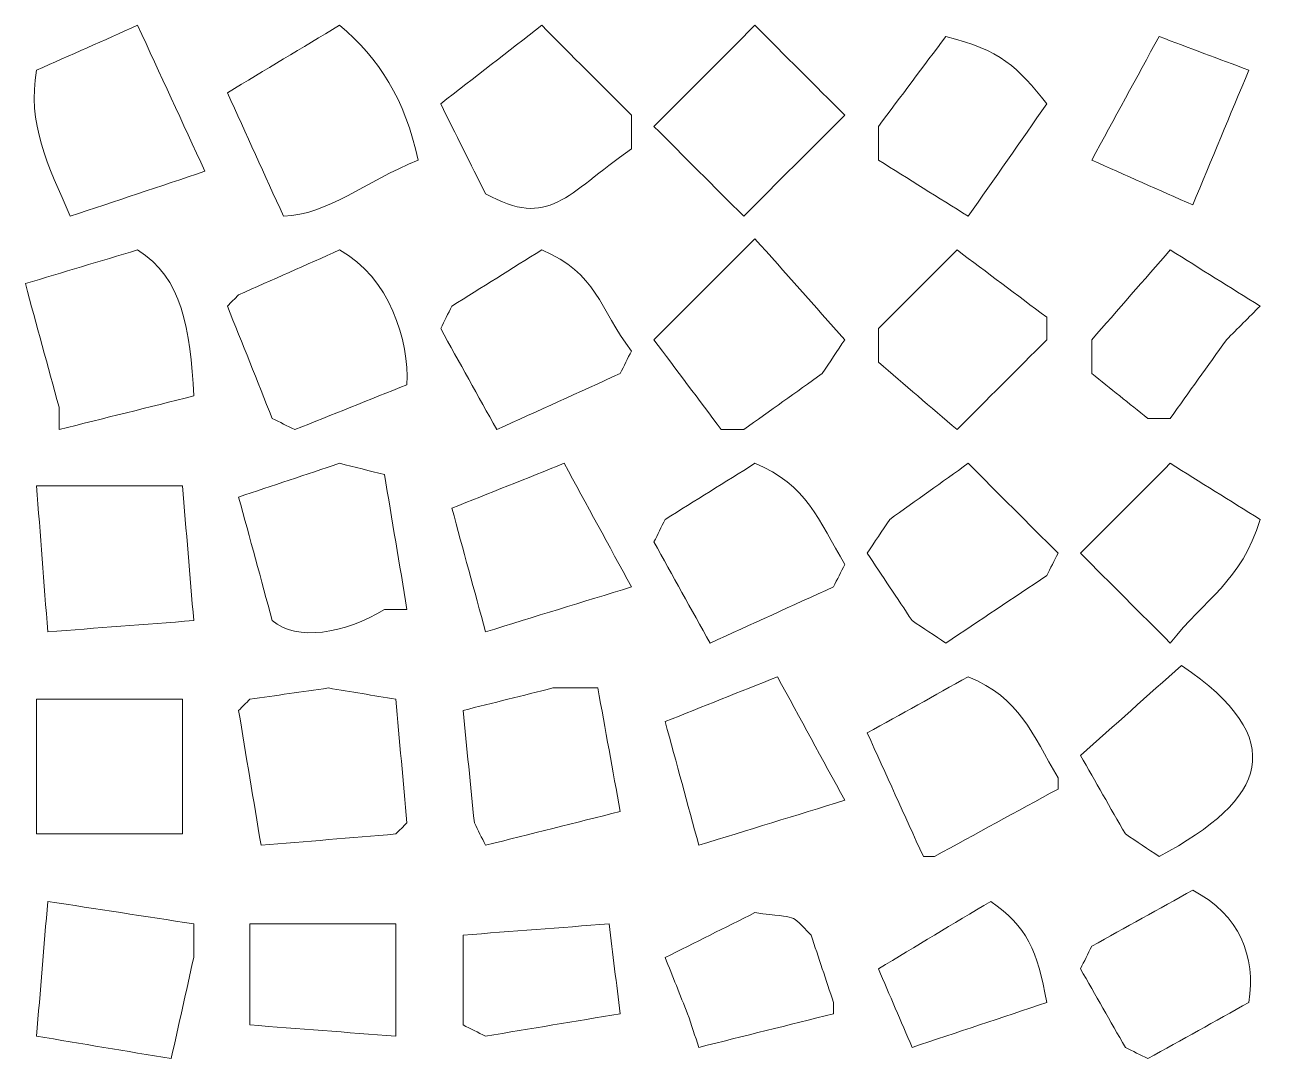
# Model space of a CAD drawing. Extents: x 69 to 542, y -750 to -43.
# Drawn here: x 297.9 to 410.7, y -307.3 to -215.3 of the extents above; entities that cross this region are included whole.
import ezdxf

# ---------------------------------------------------------------- set-up
doc = ezdxf.new("R2010")
doc.units = 0
doc.header["$MEASUREMENT"] = 0
doc.layers.add('Layer 1', color=7, linetype='Continuous', lineweight=0)

msp = doc.modelspace()

# ---------------------------------------------------------------- linework, layer by layer
at = {"layer": 'Layer 1', "color": 240, "lineweight": 18, "true_color": 0xed1c24}
for points, knots in [([(307.94, -215.33), (309.94, -219.67), (311.94, -224), (313.94, -228.33), (309.94, -229.67), (305.94, -231), (301.94, -232.33), (299.96, -227.82), (298.08, -224.04), (298.94, -219.33), (301.94, -218), (304.94, -216.67), (307.94, -215.33)], [0, 0, 0, 0, 1, 1, 1, 2, 2, 2, 3, 3, 3, 4, 4, 4, 4]), ([(307.94, -215.33), (309.94, -219.67), (311.94, -224), (313.94, -228.33), (309.94, -229.67), (305.94, -231), (301.94, -232.33), (299.96, -227.82), (298.08, -224.04), (298.94, -219.33), (301.94, -218), (304.94, -216.67), (307.94, -215.33)], [0, 0, 0, 0, 1, 1, 1, 2, 2, 2, 3, 3, 3, 4, 4, 4, 4]), ([(307.94, -215.33), (309.94, -219.67), (311.94, -224), (313.94, -228.33), (309.94, -229.67), (305.94, -231), (301.94, -232.33), (299.96, -227.82), (298.08, -224.04), (298.94, -219.33), (301.94, -218), (304.94, -216.67), (307.94, -215.33)], [0, 0, 0, 0, 1, 1, 1, 2, 2, 2, 3, 3, 3, 4, 4, 4, 4]), ([(325.94, -215.33), (329.51, -218.32), (331.74, -221.91), (332.94, -227.33), (328.15, -229.27), (324.89, -232.2), (320.94, -232.33), (319.27, -228.67), (317.6, -225), (315.94, -221.33), (319.27, -219.33), (322.6, -217.33), (325.94, -215.33)], [0, 0, 0, 0, 1, 1, 1, 2, 2, 2, 3, 3, 3, 4, 4, 4, 4]), ([(325.94, -215.33), (329.51, -218.32), (331.74, -221.91), (332.94, -227.33), (328.15, -229.27), (324.89, -232.2), (320.94, -232.33), (319.27, -228.67), (317.6, -225), (315.94, -221.33), (319.27, -219.33), (322.6, -217.33), (325.94, -215.33)], [0, 0, 0, 0, 1, 1, 1, 2, 2, 2, 3, 3, 3, 4, 4, 4, 4]), ([(325.94, -215.33), (329.51, -218.32), (331.74, -221.91), (332.94, -227.33), (328.15, -229.27), (324.89, -232.2), (320.94, -232.33), (319.27, -228.67), (317.6, -225), (315.94, -221.33), (319.27, -219.33), (322.6, -217.33), (325.94, -215.33)], [0, 0, 0, 0, 1, 1, 1, 2, 2, 2, 3, 3, 3, 4, 4, 4, 4]), ([(343.94, -215.33), (346.6, -218), (349.27, -220.67), (351.94, -223.33), (351.94, -224.33), (351.94, -225.33), (351.94, -226.33), (346.02, -230.46), (344.68, -233.47), (338.94, -230.33), (337.6, -227.67), (336.27, -225), (334.94, -222.33), (337.94, -220), (340.94, -217.67), (343.94, -215.33)], [0, 0, 0, 0, 1, 1, 1, 2, 2, 2, 3, 3, 3, 4, 4, 4, 5, 5, 5, 5]), ([(343.94, -215.33), (346.6, -218), (349.27, -220.67), (351.94, -223.33), (351.94, -224.33), (351.94, -225.33), (351.94, -226.33), (346.02, -230.46), (344.68, -233.47), (338.94, -230.33), (337.6, -227.67), (336.27, -225), (334.94, -222.33), (337.94, -220), (340.94, -217.67), (343.94, -215.33)], [0, 0, 0, 0, 1, 1, 1, 2, 2, 2, 3, 3, 3, 4, 4, 4, 5, 5, 5, 5]), ([(343.94, -215.33), (346.6, -218), (349.27, -220.67), (351.94, -223.33), (351.94, -224.33), (351.94, -225.33), (351.94, -226.33), (346.02, -230.46), (344.68, -233.47), (338.94, -230.33), (337.6, -227.67), (336.27, -225), (334.94, -222.33), (337.94, -220), (340.94, -217.67), (343.94, -215.33)], [0, 0, 0, 0, 1, 1, 1, 2, 2, 2, 3, 3, 3, 4, 4, 4, 5, 5, 5, 5]), ([(362.94, -215.33), (365.6, -218), (368.27, -220.67), (370.94, -223.33), (367.94, -226.33), (364.94, -229.33), (361.94, -232.33), (359.27, -229.67), (356.6, -227), (353.94, -224.33), (356.94, -221.33), (359.94, -218.33), (362.94, -215.33)], [0, 0, 0, 0, 1, 1, 1, 2, 2, 2, 3, 3, 3, 4, 4, 4, 4]), ([(362.94, -215.33), (365.6, -218), (368.27, -220.67), (370.94, -223.33), (367.94, -226.33), (364.94, -229.33), (361.94, -232.33), (359.27, -229.67), (356.6, -227), (353.94, -224.33), (356.94, -221.33), (359.94, -218.33), (362.94, -215.33)], [0, 0, 0, 0, 1, 1, 1, 2, 2, 2, 3, 3, 3, 4, 4, 4, 4]), ([(362.94, -215.33), (365.6, -218), (368.27, -220.67), (370.94, -223.33), (367.94, -226.33), (364.94, -229.33), (361.94, -232.33), (359.27, -229.67), (356.6, -227), (353.94, -224.33), (356.94, -221.33), (359.94, -218.33), (362.94, -215.33)], [0, 0, 0, 0, 1, 1, 1, 2, 2, 2, 3, 3, 3, 4, 4, 4, 4]), ([(379.94, -216.33), (384.74, -217.5), (386.41, -219.07), (388.94, -222.33), (386.6, -225.67), (384.27, -229), (381.94, -232.33), (379.27, -230.67), (376.6, -229), (373.94, -227.33), (373.94, -226.33), (373.94, -225.33), (373.94, -224.33), (375.94, -221.67), (377.94, -219), (379.94, -216.33)], [0, 0, 0, 0, 1, 1, 1, 2, 2, 2, 3, 3, 3, 4, 4, 4, 5, 5, 5, 5]), ([(379.94, -216.33), (384.74, -217.5), (386.41, -219.07), (388.94, -222.33), (386.6, -225.67), (384.27, -229), (381.94, -232.33), (379.27, -230.67), (376.6, -229), (373.94, -227.33), (373.94, -226.33), (373.94, -225.33), (373.94, -224.33), (375.94, -221.67), (377.94, -219), (379.94, -216.33)], [0, 0, 0, 0, 1, 1, 1, 2, 2, 2, 3, 3, 3, 4, 4, 4, 5, 5, 5, 5]), ([(379.94, -216.33), (384.74, -217.5), (386.41, -219.07), (388.94, -222.33), (386.6, -225.67), (384.27, -229), (381.94, -232.33), (379.27, -230.67), (376.6, -229), (373.94, -227.33), (373.94, -226.33), (373.94, -225.33), (373.94, -224.33), (375.94, -221.67), (377.94, -219), (379.94, -216.33)], [0, 0, 0, 0, 1, 1, 1, 2, 2, 2, 3, 3, 3, 4, 4, 4, 5, 5, 5, 5]), ([(398.94, -216.33), (401.6, -217.33), (404.27, -218.33), (406.94, -219.33), (405.27, -223.33), (403.6, -227.33), (401.94, -231.33), (398.94, -230), (395.94, -228.67), (392.94, -227.33), (394.94, -223.67), (396.94, -220), (398.94, -216.33)], [0, 0, 0, 0, 1, 1, 1, 2, 2, 2, 3, 3, 3, 4, 4, 4, 4]), ([(398.94, -216.33), (401.6, -217.33), (404.27, -218.33), (406.94, -219.33), (405.27, -223.33), (403.6, -227.33), (401.94, -231.33), (398.94, -230), (395.94, -228.67), (392.94, -227.33), (394.94, -223.67), (396.94, -220), (398.94, -216.33)], [0, 0, 0, 0, 1, 1, 1, 2, 2, 2, 3, 3, 3, 4, 4, 4, 4]), ([(398.94, -216.33), (401.6, -217.33), (404.27, -218.33), (406.94, -219.33), (405.27, -223.33), (403.6, -227.33), (401.94, -231.33), (398.94, -230), (395.94, -228.67), (392.94, -227.33), (394.94, -223.67), (396.94, -220), (398.94, -216.33)], [0, 0, 0, 0, 1, 1, 1, 2, 2, 2, 3, 3, 3, 4, 4, 4, 4]), ([(362.94, -234.33), (365.6, -237.33), (368.27, -240.33), (370.94, -243.33), (370.27, -244.33), (369.6, -245.33), (368.94, -246.33), (366.6, -248), (364.27, -249.67), (361.94, -251.33), (361.27, -251.33), (360.6, -251.33), (359.94, -251.33), (357.94, -248.67), (355.94, -246), (353.94, -243.33), (356.94, -240.33), (359.94, -237.33), (362.94, -234.33)], [0, 0, 0, 0, 1, 1, 1, 2, 2, 2, 3, 3, 3, 4, 4, 4, 5, 5, 5, 6, 6, 6, 6]), ([(362.94, -234.33), (365.6, -237.33), (368.27, -240.33), (370.94, -243.33), (370.27, -244.33), (369.6, -245.33), (368.94, -246.33), (366.6, -248), (364.27, -249.67), (361.94, -251.33), (361.27, -251.33), (360.6, -251.33), (359.94, -251.33), (357.94, -248.67), (355.94, -246), (353.94, -243.33), (356.94, -240.33), (359.94, -237.33), (362.94, -234.33)], [0, 0, 0, 0, 1, 1, 1, 2, 2, 2, 3, 3, 3, 4, 4, 4, 5, 5, 5, 6, 6, 6, 6]), ([(362.94, -234.33), (365.6, -237.33), (368.27, -240.33), (370.94, -243.33), (370.27, -244.33), (369.6, -245.33), (368.94, -246.33), (366.6, -248), (364.27, -249.67), (361.94, -251.33), (361.27, -251.33), (360.6, -251.33), (359.94, -251.33), (357.94, -248.67), (355.94, -246), (353.94, -243.33), (356.94, -240.33), (359.94, -237.33), (362.94, -234.33)], [0, 0, 0, 0, 1, 1, 1, 2, 2, 2, 3, 3, 3, 4, 4, 4, 5, 5, 5, 6, 6, 6, 6]), ([(307.94, -235.33), (311.92, -237.81), (312.63, -242.37), (312.94, -248.33), (308.94, -249.33), (304.94, -250.33), (300.94, -251.33), (300.94, -250.67), (300.94, -250), (300.94, -249.33), (299.94, -245.67), (298.94, -242), (297.94, -238.33), (301.27, -237.33), (304.6, -236.33), (307.94, -235.33)], [0, 0, 0, 0, 1, 1, 1, 2, 2, 2, 3, 3, 3, 4, 4, 4, 5, 5, 5, 5]), ([(307.94, -235.33), (311.92, -237.81), (312.63, -242.37), (312.94, -248.33), (308.94, -249.33), (304.94, -250.33), (300.94, -251.33), (300.94, -250.67), (300.94, -250), (300.94, -249.33), (299.94, -245.67), (298.94, -242), (297.94, -238.33), (301.27, -237.33), (304.6, -236.33), (307.94, -235.33)], [0, 0, 0, 0, 1, 1, 1, 2, 2, 2, 3, 3, 3, 4, 4, 4, 5, 5, 5, 5]), ([(307.94, -235.33), (311.92, -237.81), (312.63, -242.37), (312.94, -248.33), (308.94, -249.33), (304.94, -250.33), (300.94, -251.33), (300.94, -250.67), (300.94, -250), (300.94, -249.33), (299.94, -245.67), (298.94, -242), (297.94, -238.33), (301.27, -237.33), (304.6, -236.33), (307.94, -235.33)], [0, 0, 0, 0, 1, 1, 1, 2, 2, 2, 3, 3, 3, 4, 4, 4, 5, 5, 5, 5]), ([(325.94, -235.33), (330.38, -237.74), (332.13, -243.45), (331.94, -247.33), (328.6, -248.67), (325.27, -250), (321.94, -251.33), (321.27, -251), (320.6, -250.67), (319.94, -250.33), (318.6, -247), (317.27, -243.67), (315.94, -240.33), (316.27, -240), (316.6, -239.67), (316.94, -239.33), (319.94, -238), (322.94, -236.67), (325.94, -235.33)], [0, 0, 0, 0, 1, 1, 1, 2, 2, 2, 3, 3, 3, 4, 4, 4, 5, 5, 5, 6, 6, 6, 6]), ([(325.94, -235.33), (330.38, -237.74), (332.13, -243.45), (331.94, -247.33), (328.6, -248.67), (325.27, -250), (321.94, -251.33), (321.27, -251), (320.6, -250.67), (319.94, -250.33), (318.6, -247), (317.27, -243.67), (315.94, -240.33), (316.27, -240), (316.6, -239.67), (316.94, -239.33), (319.94, -238), (322.94, -236.67), (325.94, -235.33)], [0, 0, 0, 0, 1, 1, 1, 2, 2, 2, 3, 3, 3, 4, 4, 4, 5, 5, 5, 6, 6, 6, 6]), ([(325.94, -235.33), (330.38, -237.74), (332.13, -243.45), (331.94, -247.33), (328.6, -248.67), (325.27, -250), (321.94, -251.33), (321.27, -251), (320.6, -250.67), (319.94, -250.33), (318.6, -247), (317.27, -243.67), (315.94, -240.33), (316.27, -240), (316.6, -239.67), (316.94, -239.33), (319.94, -238), (322.94, -236.67), (325.94, -235.33)], [0, 0, 0, 0, 1, 1, 1, 2, 2, 2, 3, 3, 3, 4, 4, 4, 5, 5, 5, 6, 6, 6, 6]), ([(343.94, -235.33), (348.86, -237.38), (349.06, -240.54), (351.94, -244.33), (351.6, -245), (351.27, -245.67), (350.94, -246.33), (347.27, -248), (343.6, -249.67), (339.94, -251.33), (338.27, -248.33), (336.6, -245.33), (334.94, -242.33), (335.27, -241.67), (335.6, -241), (335.94, -240.33), (338.6, -238.67), (341.27, -237), (343.94, -235.33)], [0, 0, 0, 0, 1, 1, 1, 2, 2, 2, 3, 3, 3, 4, 4, 4, 5, 5, 5, 6, 6, 6, 6]), ([(343.94, -235.33), (348.86, -237.38), (349.06, -240.54), (351.94, -244.33), (351.6, -245), (351.27, -245.67), (350.94, -246.33), (347.27, -248), (343.6, -249.67), (339.94, -251.33), (338.27, -248.33), (336.6, -245.33), (334.94, -242.33), (335.27, -241.67), (335.6, -241), (335.94, -240.33), (338.6, -238.67), (341.27, -237), (343.94, -235.33)], [0, 0, 0, 0, 1, 1, 1, 2, 2, 2, 3, 3, 3, 4, 4, 4, 5, 5, 5, 6, 6, 6, 6]), ([(343.94, -235.33), (348.86, -237.38), (349.06, -240.54), (351.94, -244.33), (351.6, -245), (351.27, -245.67), (350.94, -246.33), (347.27, -248), (343.6, -249.67), (339.94, -251.33), (338.27, -248.33), (336.6, -245.33), (334.94, -242.33), (335.27, -241.67), (335.6, -241), (335.94, -240.33), (338.6, -238.67), (341.27, -237), (343.94, -235.33)], [0, 0, 0, 0, 1, 1, 1, 2, 2, 2, 3, 3, 3, 4, 4, 4, 5, 5, 5, 6, 6, 6, 6]), ([(380.94, -235.33), (383.6, -237.33), (386.27, -239.33), (388.94, -241.33), (388.94, -242), (388.94, -242.67), (388.94, -243.33), (386.27, -246), (383.6, -248.67), (380.94, -251.33), (378.6, -249.33), (376.27, -247.33), (373.94, -245.33), (373.94, -245), (373.94, -244.67), (373.94, -244.33), (373.94, -243.67), (373.94, -243), (373.94, -242.33), (376.27, -240), (378.6, -237.67), (380.94, -235.33)], [0, 0, 0, 0, 1, 1, 1, 2, 2, 2, 3, 3, 3, 4, 4, 4, 5, 5, 5, 6, 6, 6, 7, 7, 7, 7]), ([(380.94, -235.33), (383.6, -237.33), (386.27, -239.33), (388.94, -241.33), (388.94, -242), (388.94, -242.67), (388.94, -243.33), (386.27, -246), (383.6, -248.67), (380.94, -251.33), (378.6, -249.33), (376.27, -247.33), (373.94, -245.33), (373.94, -245), (373.94, -244.67), (373.94, -244.33), (373.94, -243.67), (373.94, -243), (373.94, -242.33), (376.27, -240), (378.6, -237.67), (380.94, -235.33)], [0, 0, 0, 0, 1, 1, 1, 2, 2, 2, 3, 3, 3, 4, 4, 4, 5, 5, 5, 6, 6, 6, 7, 7, 7, 7]), ([(380.94, -235.33), (383.6, -237.33), (386.27, -239.33), (388.94, -241.33), (388.94, -242), (388.94, -242.67), (388.94, -243.33), (386.27, -246), (383.6, -248.67), (380.94, -251.33), (378.6, -249.33), (376.27, -247.33), (373.94, -245.33), (373.94, -245), (373.94, -244.67), (373.94, -244.33), (373.94, -243.67), (373.94, -243), (373.94, -242.33), (376.27, -240), (378.6, -237.67), (380.94, -235.33)], [0, 0, 0, 0, 1, 1, 1, 2, 2, 2, 3, 3, 3, 4, 4, 4, 5, 5, 5, 6, 6, 6, 7, 7, 7, 7]), ([(399.94, -235.33), (402.6, -237), (405.27, -238.67), (407.94, -240.33), (406.94, -241.33), (405.94, -242.33), (404.94, -243.33), (403.27, -245.67), (401.6, -248), (399.94, -250.33), (399.27, -250.33), (398.6, -250.33), (397.94, -250.33), (396.27, -249), (394.6, -247.67), (392.94, -246.33), (392.94, -245.33), (392.94, -244.33), (392.94, -243.33), (395.27, -240.67), (397.6, -238), (399.94, -235.33)], [0, 0, 0, 0, 1, 1, 1, 2, 2, 2, 3, 3, 3, 4, 4, 4, 5, 5, 5, 6, 6, 6, 7, 7, 7, 7]), ([(399.94, -235.33), (402.6, -237), (405.27, -238.67), (407.94, -240.33), (406.94, -241.33), (405.94, -242.33), (404.94, -243.33), (403.27, -245.67), (401.6, -248), (399.94, -250.33), (399.27, -250.33), (398.6, -250.33), (397.94, -250.33), (396.27, -249), (394.6, -247.67), (392.94, -246.33), (392.94, -245.33), (392.94, -244.33), (392.94, -243.33), (395.27, -240.67), (397.6, -238), (399.94, -235.33)], [0, 0, 0, 0, 1, 1, 1, 2, 2, 2, 3, 3, 3, 4, 4, 4, 5, 5, 5, 6, 6, 6, 7, 7, 7, 7]), ([(399.94, -235.33), (402.6, -237), (405.27, -238.67), (407.94, -240.33), (406.94, -241.33), (405.94, -242.33), (404.94, -243.33), (403.27, -245.67), (401.6, -248), (399.94, -250.33), (399.27, -250.33), (398.6, -250.33), (397.94, -250.33), (396.27, -249), (394.6, -247.67), (392.94, -246.33), (392.94, -245.33), (392.94, -244.33), (392.94, -243.33), (395.27, -240.67), (397.6, -238), (399.94, -235.33)], [0, 0, 0, 0, 1, 1, 1, 2, 2, 2, 3, 3, 3, 4, 4, 4, 5, 5, 5, 6, 6, 6, 7, 7, 7, 7]), ([(325.94, -254.33), (327.27, -254.67), (328.6, -255), (329.94, -255.33), (330.6, -259.33), (331.27, -263.33), (331.94, -267.33), (331.27, -267.33), (330.6, -267.33), (329.94, -267.33), (326.33, -269.53), (322.12, -270.19), (319.94, -268.33), (318.94, -264.67), (317.94, -261), (316.94, -257.33), (319.94, -256.33), (322.94, -255.33), (325.94, -254.33)], [0, 0, 0, 0, 1, 1, 1, 2, 2, 2, 3, 3, 3, 4, 4, 4, 5, 5, 5, 6, 6, 6, 6]), ([(325.94, -254.33), (327.27, -254.67), (328.6, -255), (329.94, -255.33), (330.6, -259.33), (331.27, -263.33), (331.94, -267.33), (331.27, -267.33), (330.6, -267.33), (329.94, -267.33), (326.33, -269.53), (322.12, -270.19), (319.94, -268.33), (318.94, -264.67), (317.94, -261), (316.94, -257.33), (319.94, -256.33), (322.94, -255.33), (325.94, -254.33)], [0, 0, 0, 0, 1, 1, 1, 2, 2, 2, 3, 3, 3, 4, 4, 4, 5, 5, 5, 6, 6, 6, 6]), ([(325.94, -254.33), (327.27, -254.67), (328.6, -255), (329.94, -255.33), (330.6, -259.33), (331.27, -263.33), (331.94, -267.33), (331.27, -267.33), (330.6, -267.33), (329.94, -267.33), (326.33, -269.53), (322.12, -270.19), (319.94, -268.33), (318.94, -264.67), (317.94, -261), (316.94, -257.33), (319.94, -256.33), (322.94, -255.33), (325.94, -254.33)], [0, 0, 0, 0, 1, 1, 1, 2, 2, 2, 3, 3, 3, 4, 4, 4, 5, 5, 5, 6, 6, 6, 6]), ([(345.94, -254.33), (347.94, -258), (349.94, -261.67), (351.94, -265.33), (347.6, -266.67), (343.27, -268), (338.94, -269.33), (337.94, -265.67), (336.94, -262), (335.94, -258.33), (339.27, -257), (342.6, -255.67), (345.94, -254.33)], [0, 0, 0, 0, 1, 1, 1, 2, 2, 2, 3, 3, 3, 4, 4, 4, 4]), ([(345.94, -254.33), (347.94, -258), (349.94, -261.67), (351.94, -265.33), (347.6, -266.67), (343.27, -268), (338.94, -269.33), (337.94, -265.67), (336.94, -262), (335.94, -258.33), (339.27, -257), (342.6, -255.67), (345.94, -254.33)], [0, 0, 0, 0, 1, 1, 1, 2, 2, 2, 3, 3, 3, 4, 4, 4, 4]), ([(345.94, -254.33), (347.94, -258), (349.94, -261.67), (351.94, -265.33), (347.6, -266.67), (343.27, -268), (338.94, -269.33), (337.94, -265.67), (336.94, -262), (335.94, -258.33), (339.27, -257), (342.6, -255.67), (345.94, -254.33)], [0, 0, 0, 0, 1, 1, 1, 2, 2, 2, 3, 3, 3, 4, 4, 4, 4]), ([(362.94, -254.33), (367.55, -256.21), (368.64, -259.41), (370.94, -263.33), (370.6, -264), (370.27, -264.67), (369.94, -265.33), (366.27, -267), (362.6, -268.67), (358.94, -270.33), (357.27, -267.33), (355.6, -264.33), (353.94, -261.33), (354.27, -260.67), (354.6, -260), (354.94, -259.33), (357.6, -257.67), (360.27, -256), (362.94, -254.33)], [0, 0, 0, 0, 1, 1, 1, 2, 2, 2, 3, 3, 3, 4, 4, 4, 5, 5, 5, 6, 6, 6, 6]), ([(362.94, -254.33), (367.55, -256.21), (368.64, -259.41), (370.94, -263.33), (370.6, -264), (370.27, -264.67), (369.94, -265.33), (366.27, -267), (362.6, -268.67), (358.94, -270.33), (357.27, -267.33), (355.6, -264.33), (353.94, -261.33), (354.27, -260.67), (354.6, -260), (354.94, -259.33), (357.6, -257.67), (360.27, -256), (362.94, -254.33)], [0, 0, 0, 0, 1, 1, 1, 2, 2, 2, 3, 3, 3, 4, 4, 4, 5, 5, 5, 6, 6, 6, 6]), ([(362.94, -254.33), (367.55, -256.21), (368.64, -259.41), (370.94, -263.33), (370.6, -264), (370.27, -264.67), (369.94, -265.33), (366.27, -267), (362.6, -268.67), (358.94, -270.33), (357.27, -267.33), (355.6, -264.33), (353.94, -261.33), (354.27, -260.67), (354.6, -260), (354.94, -259.33), (357.6, -257.67), (360.27, -256), (362.94, -254.33)], [0, 0, 0, 0, 1, 1, 1, 2, 2, 2, 3, 3, 3, 4, 4, 4, 5, 5, 5, 6, 6, 6, 6]), ([(381.94, -254.33), (384.6, -257), (387.27, -259.67), (389.94, -262.33), (389.6, -263), (389.27, -263.67), (388.94, -264.33), (385.94, -266.33), (382.94, -268.33), (379.94, -270.33), (378.94, -269.67), (377.94, -269), (376.94, -268.33), (375.6, -266.33), (374.27, -264.33), (372.94, -262.33), (373.6, -261.33), (374.27, -260.33), (374.94, -259.33), (377.27, -257.67), (379.6, -256), (381.94, -254.33)], [0, 0, 0, 0, 1, 1, 1, 2, 2, 2, 3, 3, 3, 4, 4, 4, 5, 5, 5, 6, 6, 6, 7, 7, 7, 7]), ([(381.94, -254.33), (384.6, -257), (387.27, -259.67), (389.94, -262.33), (389.6, -263), (389.27, -263.67), (388.94, -264.33), (385.94, -266.33), (382.94, -268.33), (379.94, -270.33), (378.94, -269.67), (377.94, -269), (376.94, -268.33), (375.6, -266.33), (374.27, -264.33), (372.94, -262.33), (373.6, -261.33), (374.27, -260.33), (374.94, -259.33), (377.27, -257.67), (379.6, -256), (381.94, -254.33)], [0, 0, 0, 0, 1, 1, 1, 2, 2, 2, 3, 3, 3, 4, 4, 4, 5, 5, 5, 6, 6, 6, 7, 7, 7, 7]), ([(381.94, -254.33), (384.6, -257), (387.27, -259.67), (389.94, -262.33), (389.6, -263), (389.27, -263.67), (388.94, -264.33), (385.94, -266.33), (382.94, -268.33), (379.94, -270.33), (378.94, -269.67), (377.94, -269), (376.94, -268.33), (375.6, -266.33), (374.27, -264.33), (372.94, -262.33), (373.6, -261.33), (374.27, -260.33), (374.94, -259.33), (377.27, -257.67), (379.6, -256), (381.94, -254.33)], [0, 0, 0, 0, 1, 1, 1, 2, 2, 2, 3, 3, 3, 4, 4, 4, 5, 5, 5, 6, 6, 6, 7, 7, 7, 7]), ([(399.94, -254.33), (402.6, -256), (405.27, -257.67), (407.94, -259.33), (406.29, -264.85), (403, -266.41), (399.94, -270.33), (397.27, -267.67), (394.6, -265), (391.94, -262.33), (394.6, -259.67), (397.27, -257), (399.94, -254.33)], [0, 0, 0, 0, 1, 1, 1, 2, 2, 2, 3, 3, 3, 4, 4, 4, 4]), ([(399.94, -254.33), (402.6, -256), (405.27, -257.67), (407.94, -259.33), (406.29, -264.85), (403, -266.41), (399.94, -270.33), (397.27, -267.67), (394.6, -265), (391.94, -262.33), (394.6, -259.67), (397.27, -257), (399.94, -254.33)], [0, 0, 0, 0, 1, 1, 1, 2, 2, 2, 3, 3, 3, 4, 4, 4, 4]), ([(399.94, -254.33), (402.6, -256), (405.27, -257.67), (407.94, -259.33), (406.29, -264.85), (403, -266.41), (399.94, -270.33), (397.27, -267.67), (394.6, -265), (391.94, -262.33), (394.6, -259.67), (397.27, -257), (399.94, -254.33)], [0, 0, 0, 0, 1, 1, 1, 2, 2, 2, 3, 3, 3, 4, 4, 4, 4]), ([(312.94, -268.33), (308.6, -268.67), (304.27, -269), (299.94, -269.33), (299.6, -265), (299.27, -260.67), (298.94, -256.33), (303.27, -256.33), (307.6, -256.33), (311.94, -256.33), (312.27, -260.33), (312.6, -264.33), (312.94, -268.33)], [0, 0, 0, 0, 1, 1, 1, 2, 2, 2, 3, 3, 3, 4, 4, 4, 4]), ([(312.94, -268.33), (308.6, -268.67), (304.27, -269), (299.94, -269.33), (299.6, -265), (299.27, -260.67), (298.94, -256.33), (303.27, -256.33), (307.6, -256.33), (311.94, -256.33), (312.27, -260.33), (312.6, -264.33), (312.94, -268.33)], [0, 0, 0, 0, 1, 1, 1, 2, 2, 2, 3, 3, 3, 4, 4, 4, 4]), ([(312.94, -268.33), (308.6, -268.67), (304.27, -269), (299.94, -269.33), (299.6, -265), (299.27, -260.67), (298.94, -256.33), (303.27, -256.33), (307.6, -256.33), (311.94, -256.33), (312.27, -260.33), (312.6, -264.33), (312.94, -268.33)], [0, 0, 0, 0, 1, 1, 1, 2, 2, 2, 3, 3, 3, 4, 4, 4, 4]), ([(400.94, -272.33), (410.67, -278.9), (408.57, -284.25), (398.94, -289.33), (397.94, -288.67), (396.94, -288), (395.94, -287.33), (394.6, -285), (393.27, -282.67), (391.94, -280.33), (394.94, -277.67), (397.94, -275), (400.94, -272.33)], [0, 0, 0, 0, 1, 1, 1, 2, 2, 2, 3, 3, 3, 4, 4, 4, 4]), ([(400.94, -272.33), (410.67, -278.9), (408.57, -284.25), (398.94, -289.33), (397.94, -288.67), (396.94, -288), (395.94, -287.33), (394.6, -285), (393.27, -282.67), (391.94, -280.33), (394.94, -277.67), (397.94, -275), (400.94, -272.33)], [0, 0, 0, 0, 1, 1, 1, 2, 2, 2, 3, 3, 3, 4, 4, 4, 4]), ([(400.94, -272.33), (410.67, -278.9), (408.57, -284.25), (398.94, -289.33), (397.94, -288.67), (396.94, -288), (395.94, -287.33), (394.6, -285), (393.27, -282.67), (391.94, -280.33), (394.94, -277.67), (397.94, -275), (400.94, -272.33)], [0, 0, 0, 0, 1, 1, 1, 2, 2, 2, 3, 3, 3, 4, 4, 4, 4]), ([(364.94, -273.33), (366.94, -277), (368.94, -280.67), (370.94, -284.33), (366.6, -285.67), (362.27, -287), (357.94, -288.33), (356.94, -284.67), (355.94, -281), (354.94, -277.33), (358.27, -276), (361.6, -274.67), (364.94, -273.33)], [0, 0, 0, 0, 1, 1, 1, 2, 2, 2, 3, 3, 3, 4, 4, 4, 4]), ([(364.94, -273.33), (366.94, -277), (368.94, -280.67), (370.94, -284.33), (366.6, -285.67), (362.27, -287), (357.94, -288.33), (356.94, -284.67), (355.94, -281), (354.94, -277.33), (358.27, -276), (361.6, -274.67), (364.94, -273.33)], [0, 0, 0, 0, 1, 1, 1, 2, 2, 2, 3, 3, 3, 4, 4, 4, 4]), ([(364.94, -273.33), (366.94, -277), (368.94, -280.67), (370.94, -284.33), (366.6, -285.67), (362.27, -287), (357.94, -288.33), (356.94, -284.67), (355.94, -281), (354.94, -277.33), (358.27, -276), (361.6, -274.67), (364.94, -273.33)], [0, 0, 0, 0, 1, 1, 1, 2, 2, 2, 3, 3, 3, 4, 4, 4, 4]), ([(381.94, -273.33), (386.55, -275.21), (387.64, -278.41), (389.94, -282.33), (389.94, -282.67), (389.94, -283), (389.94, -283.33), (386.27, -285.33), (382.6, -287.33), (378.94, -289.33), (378.6, -289.33), (378.27, -289.33), (377.94, -289.33), (376.27, -285.67), (374.6, -282), (372.94, -278.33), (375.94, -276.67), (378.94, -275), (381.94, -273.33)], [0, 0, 0, 0, 1, 1, 1, 2, 2, 2, 3, 3, 3, 4, 4, 4, 5, 5, 5, 6, 6, 6, 6]), ([(381.94, -273.33), (386.55, -275.21), (387.64, -278.41), (389.94, -282.33), (389.94, -282.67), (389.94, -283), (389.94, -283.33), (386.27, -285.33), (382.6, -287.33), (378.94, -289.33), (378.6, -289.33), (378.27, -289.33), (377.94, -289.33), (376.27, -285.67), (374.6, -282), (372.94, -278.33), (375.94, -276.67), (378.94, -275), (381.94, -273.33)], [0, 0, 0, 0, 1, 1, 1, 2, 2, 2, 3, 3, 3, 4, 4, 4, 5, 5, 5, 6, 6, 6, 6]), ([(381.94, -273.33), (386.55, -275.21), (387.64, -278.41), (389.94, -282.33), (389.94, -282.67), (389.94, -283), (389.94, -283.33), (386.27, -285.33), (382.6, -287.33), (378.94, -289.33), (378.6, -289.33), (378.27, -289.33), (377.94, -289.33), (376.27, -285.67), (374.6, -282), (372.94, -278.33), (375.94, -276.67), (378.94, -275), (381.94, -273.33)], [0, 0, 0, 0, 1, 1, 1, 2, 2, 2, 3, 3, 3, 4, 4, 4, 5, 5, 5, 6, 6, 6, 6]), ([(324.94, -274.33), (326.94, -274.67), (328.94, -275), (330.94, -275.33), (331.27, -279), (331.6, -282.67), (331.94, -286.33), (331.6, -286.67), (331.27, -287), (330.94, -287.33), (326.94, -287.67), (322.94, -288), (318.94, -288.33), (318.27, -284.33), (317.6, -280.33), (316.94, -276.33), (317.27, -276), (317.6, -275.67), (317.94, -275.33), (320.27, -275), (322.6, -274.67), (324.94, -274.33)], [0, 0, 0, 0, 1, 1, 1, 2, 2, 2, 3, 3, 3, 4, 4, 4, 5, 5, 5, 6, 6, 6, 7, 7, 7, 7]), ([(324.94, -274.33), (326.94, -274.67), (328.94, -275), (330.94, -275.33), (331.27, -279), (331.6, -282.67), (331.94, -286.33), (331.6, -286.67), (331.27, -287), (330.94, -287.33), (326.94, -287.67), (322.94, -288), (318.94, -288.33), (318.27, -284.33), (317.6, -280.33), (316.94, -276.33), (317.27, -276), (317.6, -275.67), (317.94, -275.33), (320.27, -275), (322.6, -274.67), (324.94, -274.33)], [0, 0, 0, 0, 1, 1, 1, 2, 2, 2, 3, 3, 3, 4, 4, 4, 5, 5, 5, 6, 6, 6, 7, 7, 7, 7]), ([(324.94, -274.33), (326.94, -274.67), (328.94, -275), (330.94, -275.33), (331.27, -279), (331.6, -282.67), (331.94, -286.33), (331.6, -286.67), (331.27, -287), (330.94, -287.33), (326.94, -287.67), (322.94, -288), (318.94, -288.33), (318.27, -284.33), (317.6, -280.33), (316.94, -276.33), (317.27, -276), (317.6, -275.67), (317.94, -275.33), (320.27, -275), (322.6, -274.67), (324.94, -274.33)], [0, 0, 0, 0, 1, 1, 1, 2, 2, 2, 3, 3, 3, 4, 4, 4, 5, 5, 5, 6, 6, 6, 7, 7, 7, 7]), ([(344.94, -274.33), (346.27, -274.33), (347.6, -274.33), (348.94, -274.33), (349.6, -278), (350.27, -281.67), (350.94, -285.33), (346.94, -286.33), (342.94, -287.33), (338.94, -288.33), (338.6, -287.67), (338.27, -287), (337.94, -286.33), (337.6, -283), (337.27, -279.67), (336.94, -276.33), (339.6, -275.67), (342.27, -275), (344.94, -274.33)], [0, 0, 0, 0, 1, 1, 1, 2, 2, 2, 3, 3, 3, 4, 4, 4, 5, 5, 5, 6, 6, 6, 6]), ([(344.94, -274.33), (346.27, -274.33), (347.6, -274.33), (348.94, -274.33), (349.6, -278), (350.27, -281.67), (350.94, -285.33), (346.94, -286.33), (342.94, -287.33), (338.94, -288.33), (338.6, -287.67), (338.27, -287), (337.94, -286.33), (337.6, -283), (337.27, -279.67), (336.94, -276.33), (339.6, -275.67), (342.27, -275), (344.94, -274.33)], [0, 0, 0, 0, 1, 1, 1, 2, 2, 2, 3, 3, 3, 4, 4, 4, 5, 5, 5, 6, 6, 6, 6]), ([(344.94, -274.33), (346.27, -274.33), (347.6, -274.33), (348.94, -274.33), (349.6, -278), (350.27, -281.67), (350.94, -285.33), (346.94, -286.33), (342.94, -287.33), (338.94, -288.33), (338.6, -287.67), (338.27, -287), (337.94, -286.33), (337.6, -283), (337.27, -279.67), (336.94, -276.33), (339.6, -275.67), (342.27, -275), (344.94, -274.33)], [0, 0, 0, 0, 1, 1, 1, 2, 2, 2, 3, 3, 3, 4, 4, 4, 5, 5, 5, 6, 6, 6, 6]), ([(298.94, -275.33), (303.27, -275.33), (307.6, -275.33), (311.94, -275.33), (311.94, -279.33), (311.94, -283.33), (311.94, -287.33), (307.6, -287.33), (303.27, -287.33), (298.94, -287.33), (298.94, -283.33), (298.94, -279.33), (298.94, -275.33)], [0, 0, 0, 0, 1, 1, 1, 2, 2, 2, 3, 3, 3, 4, 4, 4, 4]), ([(298.94, -275.33), (303.27, -275.33), (307.6, -275.33), (311.94, -275.33), (311.94, -279.33), (311.94, -283.33), (311.94, -287.33), (307.6, -287.33), (303.27, -287.33), (298.94, -287.33), (298.94, -283.33), (298.94, -279.33), (298.94, -275.33)], [0, 0, 0, 0, 1, 1, 1, 2, 2, 2, 3, 3, 3, 4, 4, 4, 4]), ([(298.94, -275.33), (303.27, -275.33), (307.6, -275.33), (311.94, -275.33), (311.94, -279.33), (311.94, -283.33), (311.94, -287.33), (307.6, -287.33), (303.27, -287.33), (298.94, -287.33), (298.94, -283.33), (298.94, -279.33), (298.94, -275.33)], [0, 0, 0, 0, 1, 1, 1, 2, 2, 2, 3, 3, 3, 4, 4, 4, 4]), ([(401.94, -292.33), (406.16, -294.56), (407.56, -298.19), (406.94, -302.33), (403.94, -304), (400.94, -305.67), (397.94, -307.33), (397.27, -307), (396.6, -306.67), (395.94, -306.33), (394.6, -304), (393.27, -301.67), (391.94, -299.33), (392.27, -298.67), (392.6, -298), (392.94, -297.33), (395.94, -295.67), (398.94, -294), (401.94, -292.33)], [0, 0, 0, 0, 1, 1, 1, 2, 2, 2, 3, 3, 3, 4, 4, 4, 5, 5, 5, 6, 6, 6, 6]), ([(401.94, -292.33), (406.16, -294.56), (407.56, -298.19), (406.94, -302.33), (403.94, -304), (400.94, -305.67), (397.94, -307.33), (397.27, -307), (396.6, -306.67), (395.94, -306.33), (394.6, -304), (393.27, -301.67), (391.94, -299.33), (392.27, -298.67), (392.6, -298), (392.94, -297.33), (395.94, -295.67), (398.94, -294), (401.94, -292.33)], [0, 0, 0, 0, 1, 1, 1, 2, 2, 2, 3, 3, 3, 4, 4, 4, 5, 5, 5, 6, 6, 6, 6]), ([(401.94, -292.33), (406.16, -294.56), (407.56, -298.19), (406.94, -302.33), (403.94, -304), (400.94, -305.67), (397.94, -307.33), (397.27, -307), (396.6, -306.67), (395.94, -306.33), (394.6, -304), (393.27, -301.67), (391.94, -299.33), (392.27, -298.67), (392.6, -298), (392.94, -297.33), (395.94, -295.67), (398.94, -294), (401.94, -292.33)], [0, 0, 0, 0, 1, 1, 1, 2, 2, 2, 3, 3, 3, 4, 4, 4, 5, 5, 5, 6, 6, 6, 6]), ([(299.94, -293.33), (304.27, -294), (308.6, -294.67), (312.94, -295.33), (312.94, -296.33), (312.94, -297.33), (312.94, -298.33), (312.27, -301.33), (311.6, -304.33), (310.94, -307.33), (306.94, -306.67), (302.94, -306), (298.94, -305.33), (299.27, -301.33), (299.6, -297.33), (299.94, -293.33)], [0, 0, 0, 0, 1, 1, 1, 2, 2, 2, 3, 3, 3, 4, 4, 4, 5, 5, 5, 5]), ([(299.94, -293.33), (304.27, -294), (308.6, -294.67), (312.94, -295.33), (312.94, -296.33), (312.94, -297.33), (312.94, -298.33), (312.27, -301.33), (311.6, -304.33), (310.94, -307.33), (306.94, -306.67), (302.94, -306), (298.94, -305.33), (299.27, -301.33), (299.6, -297.33), (299.94, -293.33)], [0, 0, 0, 0, 1, 1, 1, 2, 2, 2, 3, 3, 3, 4, 4, 4, 5, 5, 5, 5]), ([(299.94, -293.33), (304.27, -294), (308.6, -294.67), (312.94, -295.33), (312.94, -296.33), (312.94, -297.33), (312.94, -298.33), (312.27, -301.33), (311.6, -304.33), (310.94, -307.33), (306.94, -306.67), (302.94, -306), (298.94, -305.33), (299.27, -301.33), (299.6, -297.33), (299.94, -293.33)], [0, 0, 0, 0, 1, 1, 1, 2, 2, 2, 3, 3, 3, 4, 4, 4, 5, 5, 5, 5]), ([(383.94, -293.33), (387.19, -295.55), (388.06, -297.68), (388.94, -302.33), (384.94, -303.67), (380.94, -305), (376.94, -306.33), (375.94, -304), (374.94, -301.67), (373.94, -299.33), (377.27, -297.33), (380.6, -295.33), (383.94, -293.33)], [0, 0, 0, 0, 1, 1, 1, 2, 2, 2, 3, 3, 3, 4, 4, 4, 4]), ([(383.94, -293.33), (387.19, -295.55), (388.06, -297.68), (388.94, -302.33), (384.94, -303.67), (380.94, -305), (376.94, -306.33), (375.94, -304), (374.94, -301.67), (373.94, -299.33), (377.27, -297.33), (380.6, -295.33), (383.94, -293.33)], [0, 0, 0, 0, 1, 1, 1, 2, 2, 2, 3, 3, 3, 4, 4, 4, 4]), ([(383.94, -293.33), (387.19, -295.55), (388.06, -297.68), (388.94, -302.33), (384.94, -303.67), (380.94, -305), (376.94, -306.33), (375.94, -304), (374.94, -301.67), (373.94, -299.33), (377.27, -297.33), (380.6, -295.33), (383.94, -293.33)], [0, 0, 0, 0, 1, 1, 1, 2, 2, 2, 3, 3, 3, 4, 4, 4, 4]), ([(317.94, -295.33), (322.27, -295.33), (326.6, -295.33), (330.94, -295.33), (330.94, -298.67), (330.94, -302), (330.94, -305.33), (326.6, -305), (322.27, -304.67), (317.94, -304.33), (317.94, -301.33), (317.94, -298.33), (317.94, -295.33)], [0, 0, 0, 0, 1, 1, 1, 2, 2, 2, 3, 3, 3, 4, 4, 4, 4]), ([(317.94, -295.33), (322.27, -295.33), (326.6, -295.33), (330.94, -295.33), (330.94, -298.67), (330.94, -302), (330.94, -305.33), (326.6, -305), (322.27, -304.67), (317.94, -304.33), (317.94, -301.33), (317.94, -298.33), (317.94, -295.33)], [0, 0, 0, 0, 1, 1, 1, 2, 2, 2, 3, 3, 3, 4, 4, 4, 4]), ([(317.94, -295.33), (322.27, -295.33), (326.6, -295.33), (330.94, -295.33), (330.94, -298.67), (330.94, -302), (330.94, -305.33), (326.6, -305), (322.27, -304.67), (317.94, -304.33), (317.94, -301.33), (317.94, -298.33), (317.94, -295.33)], [0, 0, 0, 0, 1, 1, 1, 2, 2, 2, 3, 3, 3, 4, 4, 4, 4]), ([(349.94, -295.33), (350.27, -298), (350.6, -300.67), (350.94, -303.33), (346.94, -304), (342.94, -304.67), (338.94, -305.33), (338.27, -305), (337.6, -304.67), (336.94, -304.33), (336.94, -301.67), (336.94, -299), (336.94, -296.33), (341.27, -296), (345.6, -295.67), (349.94, -295.33)], [0, 0, 0, 0, 1, 1, 1, 2, 2, 2, 3, 3, 3, 4, 4, 4, 5, 5, 5, 5]), ([(349.94, -295.33), (350.27, -298), (350.6, -300.67), (350.94, -303.33), (346.94, -304), (342.94, -304.67), (338.94, -305.33), (338.27, -305), (337.6, -304.67), (336.94, -304.33), (336.94, -301.67), (336.94, -299), (336.94, -296.33), (341.27, -296), (345.6, -295.67), (349.94, -295.33)], [0, 0, 0, 0, 1, 1, 1, 2, 2, 2, 3, 3, 3, 4, 4, 4, 5, 5, 5, 5]), ([(349.94, -295.33), (350.27, -298), (350.6, -300.67), (350.94, -303.33), (346.94, -304), (342.94, -304.67), (338.94, -305.33), (338.27, -305), (337.6, -304.67), (336.94, -304.33), (336.94, -301.67), (336.94, -299), (336.94, -296.33), (341.27, -296), (345.6, -295.67), (349.94, -295.33)], [0, 0, 0, 0, 1, 1, 1, 2, 2, 2, 3, 3, 3, 4, 4, 4, 5, 5, 5, 5]), ([(362.94, -294.33), (366.95, -294.91), (365.93, -294.29), (367.94, -296.33), (368.6, -298.33), (369.27, -300.33), (369.94, -302.33), (369.94, -302.67), (369.94, -303), (369.94, -303.33), (365.94, -304.33), (361.94, -305.33), (357.94, -306.33), (357.6, -305.33), (357.27, -304.33), (356.94, -303.33), (356.27, -301.67), (355.6, -300), (354.94, -298.33), (357.6, -297), (360.27, -295.67), (362.94, -294.33)], [0, 0, 0, 0, 1, 1, 1, 2, 2, 2, 3, 3, 3, 4, 4, 4, 5, 5, 5, 6, 6, 6, 7, 7, 7, 7]), ([(362.94, -294.33), (366.95, -294.91), (365.93, -294.29), (367.94, -296.33), (368.6, -298.33), (369.27, -300.33), (369.94, -302.33), (369.94, -302.67), (369.94, -303), (369.94, -303.33), (365.94, -304.33), (361.94, -305.33), (357.94, -306.33), (357.6, -305.33), (357.27, -304.33), (356.94, -303.33), (356.27, -301.67), (355.6, -300), (354.94, -298.33), (357.6, -297), (360.27, -295.67), (362.94, -294.33)], [0, 0, 0, 0, 1, 1, 1, 2, 2, 2, 3, 3, 3, 4, 4, 4, 5, 5, 5, 6, 6, 6, 7, 7, 7, 7]), ([(362.94, -294.33), (366.95, -294.91), (365.93, -294.29), (367.94, -296.33), (368.6, -298.33), (369.27, -300.33), (369.94, -302.33), (369.94, -302.67), (369.94, -303), (369.94, -303.33), (365.94, -304.33), (361.94, -305.33), (357.94, -306.33), (357.6, -305.33), (357.27, -304.33), (356.94, -303.33), (356.27, -301.67), (355.6, -300), (354.94, -298.33), (357.6, -297), (360.27, -295.67), (362.94, -294.33)], [0, 0, 0, 0, 1, 1, 1, 2, 2, 2, 3, 3, 3, 4, 4, 4, 5, 5, 5, 6, 6, 6, 7, 7, 7, 7])]:
    msp.add_open_spline(points, degree=3, knots=knots, dxfattribs=at)

doc.saveas('drawing.dxf')
